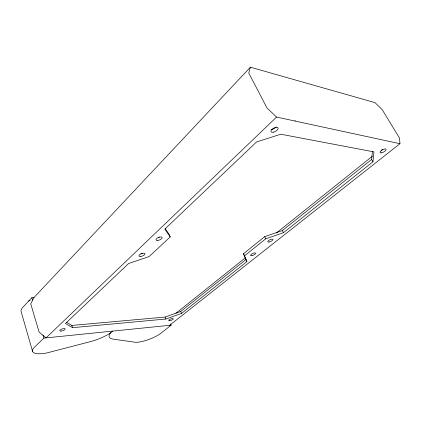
<?xml version="1.0" encoding="UTF-8"?>
<svg xmlns="http://www.w3.org/2000/svg" width="421" height="421" viewBox="0 0 421 421"><rect width="100%" height="100%" fill="white"/><g stroke="black" fill="none" stroke-linecap="round" stroke-linejoin="round"><path stroke-width="0.63" d="M165.237 228.656L169.21 234.444L170.221 236.934L149.097 256.563L128.584 263.535L65.444 323.512L72.565 327.67L165.837 319.034L181.509 313.435L246.89 261.641L244.469 255.879L265.714 238.818L283.438 232.692L372.953 161.78L371.627 159.491L372.401 151.413M372.953 161.78L373.948 151.886L280.781 134.215L256.594 141.94L164.832 229.103L170.221 236.934M250.39 67.202L248.764 73.012L267.025 108.018L276.576 117.064L399.95 143.714L399.529 138.109L382.2 109.66L375.016 102.635L250.39 67.202L33.996 297.536L30.738 303.815L39.106 332.106L46.068 337.879L276.576 117.064M33.996 297.536L31.87 297.647L23.023 307.104A19.982 7.283 -17.3 0 0 21.239 311.987L32.617 351.514M170.679 323.938L171.152 325.159L43.916 338.1L34.611 347.051A20.508 6.389 -18.2 0 0 46.699 352.982L90.231 341.684A24.144 7.557 -19.3 0 0 110.939 332.579L112.654 331.111M294.963 121.037L295.305 120.716M246.89 261.641L243.506 253.752L264.688 236.649L282.391 230.545L371.627 159.491M175.904 313.313L245.696 257.52M276.486 232.902L372.448 156.186M66.371 322.197L71.854 325.438L165.085 317.066L180.735 311.482L245.948 259.557M169.568 325.322L399.95 143.714M171.152 325.159L161.18 333.006A17.782 5.141 -20.9 0 1 135.773 342.336L113.117 339.121A22.86 6.931 -20.4 0 1 110.939 332.579M28.549 301.083L30.238 300.199M282.391 230.545L283.438 232.692M264.688 236.649L265.714 238.818M243.506 253.752L244.469 255.879M180.735 311.482L181.509 313.435M165.085 317.066L165.837 319.034M71.854 325.438L72.565 327.67M31.87 297.647L32.612 300.136M42.989 334.99L43.916 338.1M142.314 253.168A3.21 1.279 -20.9 0 1 140.772 253.768M276.208 126.863A3.989 1.879 -28.6 0 1 271.261 129.531M159.322 237.086A3.3 1.352 -21.7 0 1 158.549 237.439M382.684 149.45A3.394 1.242 -29.9 0 1 381.137 150.244M251.869 255.652A2.747 0.921 -24.3 0 0 255.652 253.295A2.747 0.921 -24.3 0 0 251.842 253.931A2.747 0.921 -24.3 0 0 251.869 255.652M273.524 132.162A3.994 1.868 -28.5 0 0 278.076 127.889A3.994 1.868 -28.5 0 0 272.066 129.273A3.994 1.868 -28.5 0 0 273.524 132.162M157.933 240.38A3.305 1.347 -21.7 0 0 162.169 237.481A3.305 1.347 -21.7 0 0 157.17 238.181A3.305 1.347 -21.7 0 0 157.933 240.38M61.113 331.08A2.847 0.931 -18.3 0 0 65.155 329.027A2.847 0.931 -18.3 0 0 61.045 329.411A2.847 0.931 -18.3 0 0 61.113 331.08M269.024 242.012A2.821 0.963 -25 0 0 272.95 239.554A2.821 0.963 -25 0 0 269.114 240.159A2.821 0.963 -25 0 0 269.024 242.012M140.225 256.463A3.215 1.268 -20.9 0 0 145.008 253.984A3.215 1.268 -20.9 0 0 140.719 253.995A3.215 1.268 -20.9 0 0 140.225 256.463M169.61 320.728A2.426 0.721 -21.5 0 0 173.252 318.934A2.426 0.721 -21.5 0 0 170.137 319.223A2.426 0.721 -21.5 0 0 169.61 320.728M381.742 152.807A3.4 1.237 -29.8 0 0 386.052 149.387A3.4 1.237 -29.8 0 0 381.352 150.581A3.4 1.237 -29.8 0 0 381.742 152.807"/></g></svg>
